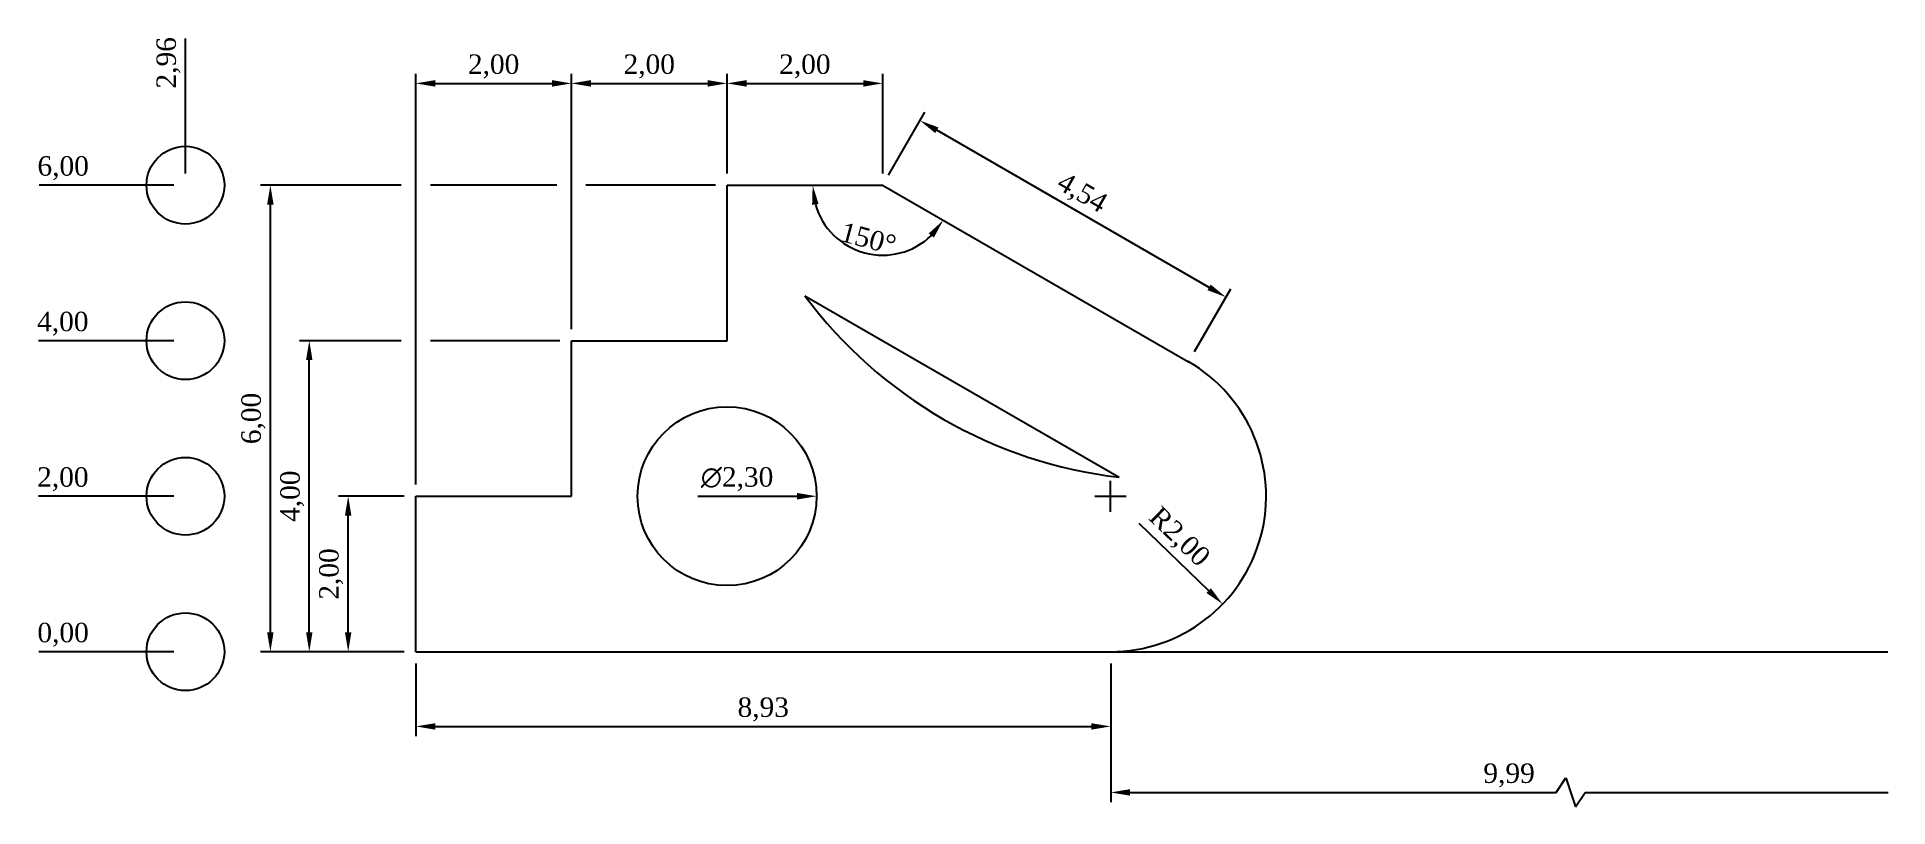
# Model space of a CAD drawing. Header units: millimetres. Extents: x 5 to 243, y 99 to 198.
import ezdxf

# ---------------------------------------------------------------- set-up
doc = ezdxf.new("R2010")
doc.units = ezdxf.units.MM
doc.linetypes.add('CENTER2', pattern=[1.125, 0.75, -0.125, 0.125, -0.125])
doc.layers.add('acotacion', color=2, linetype='Continuous')
doc.styles.add('Estilo1', font='times.ttf')
doc.dimstyles.new('E1', dxfattribs={"dimtxt": 2.5, "dimasz": 2.5, "dimexe": 1.25, "dimexo": 1.5, "dimtad": 1, "dimlfac": 0.1, "dimzin": 1, "dimtxsty": 'Estilo1', "dimcen": 2.5, "dimadec": 0, "dimazin": 0, "dimtfac": 1, "dimtmove": 0, "dimatfit": 3, "dimfxl": 1, "dimfrac": 2, "dimarcsym": 0})

# ---------------------------------------------------------------- blocks, each defined once
blk = doc.blocks.new('*U1')
blk.add_circle((0, 0), 5)
blk = doc.blocks.new('*U2')
at = {"color": 0, "linetype": 'ByBlock', "lineweight": -2, "transparency": 16777216}
for p in [(0, 60), (0, 40), (0, 20), (0, 0)]:
    blk.add_blockref('*U1', p, dxfattribs=at)
blk = doc.blocks.new('*D4')
at = {"layer": 'acotacion', "color": 0, "lineweight": -2, "transparency": 16777216}
for p, q in [((53.79, 117.03), (53.79, 107.68)), ((143.09, 117.03), (143.09, 107.68)), ((56.29, 108.93), (140.59, 108.93))]:
    blk.add_line(p, q, dxfattribs=at)
at = {"layer": 'acotacion', "color": 0, "transparency": 16777216}
for points in [[(56.29, 109.34), (56.29, 108.51), (53.79, 108.93)], [(140.59, 109.34), (140.59, 108.51), (143.09, 108.93)]]:
    blk.add_solid(points, dxfattribs=at)
at = {"layer": 'Defpoints', "color": 0, "transparency": 16777216}
for p in [(53.79, 118.53), (143.09, 118.53), (143.09, 108.93)]:
    blk.add_point(p, dxfattribs=at)
at = {"layer": 'acotacion', "color": 0, "transparency": 16777216, "insert": (98.44, 111.11), "char_height": 2.5, "attachment_point": 5, "style": 'Estilo1'}
blk.add_mtext('8,93', dxfattribs=at)
blk = doc.blocks.new('*D5')
at = {"layer": 'acotacion', "color": 0, "lineweight": -2, "transparency": 16777216}
for p, q in [((114.54, 179.83), (119.21, 187.92)), ((155.74, 165.39), (120.75, 185.59)), ((153.85, 157.13), (158.53, 165.22))]:
    blk.add_line(p, q, dxfattribs=at)
at = {"layer": 'acotacion', "color": 0, "transparency": 16777216}
for points in [[(120.96, 185.95), (120.54, 185.23), (118.58, 186.84)], [(155.94, 165.75), (155.53, 165.03), (157.9, 164.14)]]:
    blk.add_solid(points, dxfattribs=at)
at = {"layer": 'Defpoints', "color": 0, "transparency": 16777216}
for p in [(118.58, 186.84), (113.79, 178.53), (153.1, 155.83)]:
    blk.add_point(p, dxfattribs=at)
at = {"layer": 'acotacion', "color": 0, "transparency": 16777216, "insert": (139.33, 177.38), "char_height": 2.5, "attachment_point": 5, "rotation": 330, "style": 'Estilo1'}
blk.add_mtext('4,54', dxfattribs=at)
blk = doc.blocks.new('*D7')
at = {"layer": 'acotacion', "color": 0, "lineweight": -2, "transparency": 16777216}
blk.add_line((90.03, 138.53), (102.79, 138.53), dxfattribs=at)
at = {"layer": 'acotacion', "color": 0, "transparency": 16777216}
blk.add_solid([(102.79, 138.95), (102.79, 138.11), (105.29, 138.53)], dxfattribs=at)
at = {"layer": 'Defpoints', "color": 0, "transparency": 16777216}
for p in [(82.29, 138.53), (105.29, 138.53)]:
    blk.add_point(p, dxfattribs=at)
at = {"layer": 'acotacion', "color": 0, "transparency": 16777216, "insert": (95.08, 140.72), "char_height": 2.5, "attachment_point": 5, "style": 'Estilo1'}
blk.add_mtext('∅2,30', dxfattribs=at)
blk = doc.blocks.new('*D8')
at = {"layer": 'acotacion', "color": 0, "lineweight": -2, "transparency": 16777216}
blk.add_line((146.69, 135.05), (155.68, 126.39), dxfattribs=at)
at = {"layer": 'acotacion', "color": 0, "transparency": 16777216}
blk.add_solid([(155.97, 126.69), (155.39, 126.09), (157.48, 124.66)], dxfattribs=at)
at = {"layer": 'Defpoints', "color": 0, "transparency": 16777216}
for p in [(143.07, 138.53), (157.48, 124.66)]:
    blk.add_point(p, dxfattribs=at)
at = {"layer": 'acotacion', "color": 0, "transparency": 16777216, "insert": (151.79, 133.16), "char_height": 2.5, "attachment_point": 5, "rotation": 316.0992, "style": 'Estilo1'}
blk.add_mtext('R2,00', dxfattribs=at)
blk = doc.blocks.new('*D9')
at = {"layer": 'acotacion', "color": 0, "lineweight": -2, "transparency": 16777216}
blk.add_arc((113.79, 178.53), 9, 195.9716, 314.0284, dxfattribs=at)
at = {"layer": 'acotacion', "color": 0, "transparency": 16777216}
for points in [[(104.72, 176), (105.55, 176.11), (104.79, 178.53)], [(119.71, 172.32), (120.37, 171.8), (121.58, 174.03)]]:
    blk.add_solid(points, dxfattribs=at)
at = {"layer": 'Defpoints', "color": 0, "transparency": 16777216}
for p in [(93.79, 178.53), (113.79, 178.53), (113.79, 178.53), (108, 171.64), (153.1, 155.83)]:
    blk.add_point(p, dxfattribs=at)
at = {"layer": 'acotacion', "color": 0, "transparency": 16777216, "insert": (111.95, 171.67), "char_height": 2.5, "attachment_point": 5, "rotation": 345, "style": 'Estilo1'}
blk.add_mtext('150°', dxfattribs=at)
blk = doc.blocks.new('*D11')
at = {"layer": 'acotacion', "color": 0, "lineweight": -2, "transparency": 16777216}
for p, q in [((52.29, 138.53), (43.85, 138.53)), ((45.1, 121.03), (45.1, 136.03)), ((52.29, 118.53), (43.85, 118.53))]:
    blk.add_line(p, q, dxfattribs=at)
at = {"layer": 'acotacion', "color": 0, "transparency": 16777216}
for points in [[(44.68, 136.03), (45.51, 136.03), (45.1, 138.53)], [(44.68, 121.03), (45.51, 121.03), (45.1, 118.53)]]:
    blk.add_solid(points, dxfattribs=at)
at = {"layer": 'Defpoints', "color": 0, "transparency": 16777216}
for p in [(45.1, 138.53), (53.79, 138.53), (53.79, 118.53)]:
    blk.add_point(p, dxfattribs=at)
at = {"layer": 'acotacion', "color": 0, "transparency": 16777216, "insert": (42.91, 128.53), "char_height": 2.5, "attachment_point": 5, "rotation": 90, "style": 'Estilo1'}
blk.add_mtext('2,00', dxfattribs=at)
blk = doc.blocks.new('*D12')
at = {"layer": 'acotacion', "color": 0, "lineweight": -2, "transparency": 16777216}
for p, q in [((51.91, 158.53), (38.85, 158.53)), ((72.29, 158.53), (55.66, 158.53)), ((40.1, 121.03), (40.1, 156.03)), ((52.29, 118.53), (38.85, 118.53))]:
    blk.add_line(p, q, dxfattribs=at)
at = {"layer": 'acotacion', "color": 0, "transparency": 16777216}
for points in [[(39.68, 156.03), (40.51, 156.03), (40.1, 158.53)], [(39.68, 121.03), (40.51, 121.03), (40.1, 118.53)]]:
    blk.add_solid(points, dxfattribs=at)
at = {"layer": 'Defpoints', "color": 0, "transparency": 16777216}
for p in [(40.1, 158.53), (73.79, 158.53), (53.79, 118.53)]:
    blk.add_point(p, dxfattribs=at)
at = {"layer": 'acotacion', "color": 0, "transparency": 16777216, "insert": (37.91, 138.53), "char_height": 2.5, "attachment_point": 5, "rotation": 90, "style": 'Estilo1'}
blk.add_mtext('4,00', dxfattribs=at)
blk = doc.blocks.new('*D13')
at = {"layer": 'acotacion', "color": 0, "lineweight": -2, "transparency": 16777216}
for p, q in [((51.91, 178.53), (33.85, 178.53)), ((71.91, 178.53), (55.66, 178.53)), ((92.29, 178.53), (75.66, 178.53)), ((35.1, 121.03), (35.1, 176.03)), ((52.29, 118.53), (33.85, 118.53))]:
    blk.add_line(p, q, dxfattribs=at)
at = {"layer": 'acotacion', "color": 0, "transparency": 16777216}
for points in [[(34.68, 176.03), (35.51, 176.03), (35.1, 178.53)], [(34.68, 121.03), (35.51, 121.03), (35.1, 118.53)]]:
    blk.add_solid(points, dxfattribs=at)
at = {"layer": 'Defpoints', "color": 0, "transparency": 16777216}
for p in [(35.1, 178.53), (93.79, 178.53), (53.79, 118.53)]:
    blk.add_point(p, dxfattribs=at)
at = {"layer": 'acotacion', "color": 0, "transparency": 16777216, "insert": (32.91, 148.53), "char_height": 2.5, "attachment_point": 5, "rotation": 90, "style": 'Estilo1'}
blk.add_mtext('6,00', dxfattribs=at)
blk = doc.blocks.new('*D14')
at = {"layer": 'acotacion', "color": 0, "lineweight": -2, "transparency": 16777216}
for p, q in [((53.79, 140.03), (53.79, 192.87)), ((73.79, 160.03), (73.79, 192.87)), ((56.29, 191.62), (71.29, 191.62))]:
    blk.add_line(p, q, dxfattribs=at)
at = {"layer": 'acotacion', "color": 0, "transparency": 16777216}
for points in [[(56.29, 192.04), (56.29, 191.2), (53.79, 191.62)], [(71.29, 192.04), (71.29, 191.2), (73.79, 191.62)]]:
    blk.add_solid(points, dxfattribs=at)
at = {"layer": 'Defpoints', "color": 0, "transparency": 16777216}
for p in [(73.79, 191.62), (73.79, 158.53), (53.79, 138.53)]:
    blk.add_point(p, dxfattribs=at)
at = {"layer": 'acotacion', "color": 0, "transparency": 16777216, "insert": (63.79, 193.8), "char_height": 2.5, "attachment_point": 5, "style": 'Estilo1'}
blk.add_mtext('2,00', dxfattribs=at)
blk = doc.blocks.new('*D15')
at = {"layer": 'acotacion', "color": 0, "lineweight": -2, "transparency": 16777216}
for p, q in [((73.79, 160.03), (73.79, 192.87)), ((93.79, 180.03), (93.79, 192.87)), ((76.29, 191.62), (91.29, 191.62))]:
    blk.add_line(p, q, dxfattribs=at)
at = {"layer": 'acotacion', "color": 0, "transparency": 16777216}
for points in [[(76.29, 192.04), (76.29, 191.2), (73.79, 191.62)], [(91.29, 192.04), (91.29, 191.2), (93.79, 191.62)]]:
    blk.add_solid(points, dxfattribs=at)
at = {"layer": 'Defpoints', "color": 0, "transparency": 16777216}
for p in [(93.79, 191.62), (93.79, 178.53), (73.79, 158.53)]:
    blk.add_point(p, dxfattribs=at)
at = {"layer": 'acotacion', "color": 0, "transparency": 16777216, "insert": (83.79, 193.8), "char_height": 2.5, "attachment_point": 5, "style": 'Estilo1'}
blk.add_mtext('2,00', dxfattribs=at)
blk = doc.blocks.new('*D16')
at = {"layer": 'acotacion', "color": 0, "lineweight": -2, "transparency": 16777216}
for p, q in [((93.79, 180.03), (93.79, 192.87)), ((113.79, 180.03), (113.79, 192.87)), ((96.29, 191.62), (111.29, 191.62))]:
    blk.add_line(p, q, dxfattribs=at)
at = {"layer": 'acotacion', "color": 0, "transparency": 16777216}
for points in [[(96.29, 192.04), (96.29, 191.2), (93.79, 191.62)], [(111.29, 192.04), (111.29, 191.2), (113.79, 191.62)]]:
    blk.add_solid(points, dxfattribs=at)
at = {"layer": 'Defpoints', "color": 0, "transparency": 16777216}
for p in [(113.79, 191.62), (93.79, 178.53), (113.79, 178.53)]:
    blk.add_point(p, dxfattribs=at)
at = {"layer": 'acotacion', "color": 0, "transparency": 16777216, "insert": (103.79, 193.8), "char_height": 2.5, "attachment_point": 5, "style": 'Estilo1'}
blk.add_mtext('2,00', dxfattribs=at)
blk = doc.blocks.new('*D24')
at = {"layer": 'acotacion', "color": 0, "lineweight": -2, "transparency": 16777216}
blk.add_line((22.68, 118.53), (5.36, 118.53), dxfattribs=at)
at = {"layer": 'Defpoints', "color": 0, "transparency": 16777216}
for p in [(12.18, 118.53), (24.18, 118.53), (53.79, 118.53)]:
    blk.add_point(p, dxfattribs=at)
at = {"layer": 'acotacion', "color": 0, "transparency": 16777216, "insert": (8.46, 120.71), "char_height": 2.5, "attachment_point": 5, "style": 'Estilo1'}
blk.add_mtext('0,00', dxfattribs=at)
blk = doc.blocks.new('*D25')
at = {"layer": 'acotacion', "color": 0, "lineweight": -2, "transparency": 16777216}
blk.add_line((22.68, 138.53), (5.31, 138.53), dxfattribs=at)
at = {"layer": 'Defpoints', "color": 0, "transparency": 16777216}
for p in [(12.18, 138.53), (24.18, 138.53), (53.79, 118.53)]:
    blk.add_point(p, dxfattribs=at)
at = {"layer": 'acotacion', "color": 0, "transparency": 16777216, "insert": (8.43, 140.71), "char_height": 2.5, "attachment_point": 5, "style": 'Estilo1'}
blk.add_mtext('2,00', dxfattribs=at)
blk = doc.blocks.new('*D26')
at = {"layer": 'acotacion', "color": 0, "lineweight": -2, "transparency": 16777216}
blk.add_line((22.68, 158.53), (5.29, 158.53), dxfattribs=at)
at = {"layer": 'Defpoints', "color": 0, "transparency": 16777216}
for p in [(12.18, 158.53), (24.18, 158.53), (53.79, 118.53)]:
    blk.add_point(p, dxfattribs=at)
at = {"layer": 'acotacion', "color": 0, "transparency": 16777216, "insert": (8.42, 160.71), "char_height": 2.5, "attachment_point": 5, "style": 'Estilo1'}
blk.add_mtext('4,00', dxfattribs=at)
blk = doc.blocks.new('*D27')
at = {"layer": 'acotacion', "color": 0, "lineweight": -2, "transparency": 16777216}
blk.add_line((22.68, 178.53), (5.39, 178.53), dxfattribs=at)
at = {"layer": 'Defpoints', "color": 0, "transparency": 16777216}
for p in [(12.18, 178.53), (24.18, 178.53), (53.79, 118.53)]:
    blk.add_point(p, dxfattribs=at)
at = {"layer": 'acotacion', "color": 0, "transparency": 16777216, "insert": (8.47, 180.71), "char_height": 2.5, "attachment_point": 5, "style": 'Estilo1'}
blk.add_mtext('6,00', dxfattribs=at)
blk = doc.blocks.new('*D28')
at = {"layer": 'acotacion', "color": 0, "lineweight": -2, "transparency": 16777216}
blk.add_line((24.18, 180.03), (24.18, 197.39), dxfattribs=at)
at = {"layer": 'Defpoints', "color": 0, "transparency": 16777216}
for p in [(24.18, 190.53), (24.18, 178.53), (53.79, 118.53)]:
    blk.add_point(p, dxfattribs=at)
at = {"layer": 'acotacion', "color": 0, "transparency": 16777216, "insert": (22, 194.27), "char_height": 2.5, "attachment_point": 5, "rotation": 90, "style": 'Estilo1'}
blk.add_mtext('2,96', dxfattribs=at)
blk = doc.blocks.new('*D29')
at = {"layer": 'acotacion', "color": 0, "lineweight": -2, "transparency": 16777216}
for p, q in [((143.09, 117.03), (143.09, 99.19)), ((200.33, 100.44), (201.58, 102.32)), ((201.58, 102.32), (202.83, 98.57)), ((145.59, 100.44), (200.33, 100.44)), ((202.83, 98.57), (204.08, 100.44)), ((204.08, 100.44), (242.99, 100.44))]:
    blk.add_line(p, q, dxfattribs=at)
at = {"layer": 'acotacion', "color": 0, "transparency": 16777216}
blk.add_solid([(145.59, 100.86), (145.59, 100.02), (143.09, 100.44)], dxfattribs=at)
at = {"layer": 'Defpoints', "color": 0, "transparency": 16777216}
for p in [(143.09, 118.53), (242.99, 118.53), (242.99, 100.44)]:
    blk.add_point(p, dxfattribs=at)
at = {"layer": 'acotacion', "color": 0, "transparency": 16777216, "insert": (194.29, 102.62), "char_height": 2.5, "attachment_point": 5, "style": 'Estilo1'}
blk.add_mtext('9,99', dxfattribs=at)
blk = doc.blocks.new('_None')
blk = doc.blocks.new('*U30')
at = {"layer": 'acotacion', "color": 0, "linetype": 'Continuous', "transparency": 16777216}
for p, q in [((-2, 0), (2, 0)), ((0, -2), (0, 2))]:
    blk.add_line(p, q, dxfattribs=at)

msp = doc.modelspace()

# ---------------------------------------------------------------- linework, layer by layer
for p, q in [((93.785, 158.529), (93.785, 178.529)), ((93.785, 178.529), (113.785, 178.529)), ((113.785, 178.529), (153.103, 155.829)), ((103.785, 164.302), (144.201, 140.968)), ((73.785, 138.529), (73.785, 158.529)), ((73.785, 158.529), (93.785, 158.529)), ((53.785, 118.529), (53.785, 138.529)), ((53.785, 138.529), (73.785, 138.529)), ((53.785, 118.529), (143.085, 118.529)), ((143.085, 118.529), (242.985, 118.529))]:
    msp.add_line(p, q)
msp.add_circle((93.785, 138.529), 11.5)
for centre, radius, start, end in [((150.979, 199.376), 58.8, 216.61899, 263.38101), ((143.067, 138.529), 20, 270, 60)]:
    msp.add_arc(centre, radius, start, end)

# ---------------------------------------------------------------- block references
msp.add_blockref('*U2', (24.182, 118.529))
at = {"layer": 'acotacion', "linetype": 'CENTER2'}
msp.add_blockref('*U30', (143.067, 138.529), dxfattribs=at)

# ---------------------------------------------------------------- dimensions: what is measured, and where the dimension line sits
at = {"layer": 'acotacion'}
for feature_location, offset, dtype, origin, picture, middle in [((24.182, 178.529), (0, 12), 1, (53.785, 118.529), '*D28', (22, 194.273)), ((24.182, 178.529), (-12, 0), 0, (53.785, 118.529), '*D27', (8.473, 180.711)), ((24.182, 158.529), (-12, 0), 0, (53.785, 118.529), '*D26', (8.422, 160.711)), ((24.182, 138.529), (-12, 0), 0, (53.785, 118.529), '*D25', (8.433, 140.711)), ((24.182459501, 118.528994082), (-12, 0), 0, (53.785027931, 118.528994082), '*D24', (8.459946884, 120.711312035))]:
    dim = msp.add_ordinate_dim(feature_location=feature_location, offset=offset, dtype=dtype, origin=origin, dimstyle='E1', dxfattribs=at)
    dim.commit()
    dim.dimension.update_dxf_attribs({"geometry": picture, "text_midpoint": middle})
for base, p1, p2, picture, middle in [((73.785, 191.619), (53.785, 138.529), (73.785, 158.529), '*D14', (63.785, 193.802)), ((143.085, 108.926), (53.785, 118.529), (143.085, 118.529), '*D4', (98.435, 111.108))]:
    dim = msp.add_linear_dim(base=base, p1=p1, p2=p2, dimstyle='E1', dxfattribs=at)
    dim.commit()
    dim.dimension.update_dxf_attribs({"geometry": picture, "text_midpoint": middle})
for base, p1, p2, override, picture, middle in [((93.785, 191.619), (73.785, 158.529), (93.785, 178.529), {"dimtmove": 1}, '*D15', (83.785, 193.802)), ((113.785, 191.619), (93.785, 178.529), (113.785, 178.529), {"dimtmove": 1}, '*D16', (103.785, 193.802)), ((242.985, 100.44), (143.085, 118.529), (242.985, 118.529), {"dimblk2": 'None', "dimsah": 1, "dimse2": 1}, '*D29', (194.285, 102.622))]:
    dim = msp.add_linear_dim(base=base, p1=p1, p2=p2, dimstyle='E1', override=override, dxfattribs=at)
    dim.commit()
    dim.dimension.update_dxf_attribs({"geometry": picture, "text_midpoint": middle})
dim = msp.add_aligned_dim(p1=(153.103, 155.829), p2=(113.785, 178.529), distance=-9.598, dimstyle='E1', dxfattribs=at)
dim.commit()
dim.dimension.update_dxf_attribs({"geometry": '*D5', "text_midpoint": (139.334, 177.381)})
for base, p2, picture, middle in [((35.095, 178.529), (93.785, 178.529), '*D13', (35.095, 148.529)), ((40.095, 158.529), (73.785, 158.529), '*D12', (40.095, 138.529))]:
    dim = msp.add_linear_dim(base=base, p1=(53.785, 118.529), p2=p2, angle=90, dimstyle='E1', override={"dimtmove": 0}, dxfattribs=at)
    dim.commit()
    dim.dimension.update_dxf_attribs({"geometry": picture, "text_midpoint": middle, "dimtype": 160})
dim = msp.add_angular_dim_2l(base=(108.002, 171.637), line1=((113.785, 178.529), (153.103, 155.829)), line2=((93.785, 178.529), (113.785, 178.529)), dimstyle='E1', dxfattribs=at)
dim.commit()
dim.dimension.update_dxf_attribs({"geometry": '*D9', "text_midpoint": (111.947, 171.67)})
dim = msp.add_diameter_dim_2p(p1=(82.285, 138.529), p2=(105.285, 138.529), dimstyle='E1', dxfattribs=at)
dim.commit()
dim.dimension.update_dxf_attribs({"geometry": '*D7', "text_midpoint": (95.084, 138.529), "dimtype": 163})
dim = msp.add_linear_dim(base=(45.095, 138.529), p1=(53.785, 118.529), p2=(53.785, 138.529), angle=90, dimstyle='E1', override={"dimtmove": 0}, dxfattribs=at)
dim.commit()
dim.dimension.update_dxf_attribs({"geometry": '*D11', "text_midpoint": (42.913, 128.529)})
dim = msp.add_radius_dim(center=(143.067, 138.529), mpoint=(157.478, 124.661), dimstyle='E1', dxfattribs=at)
dim.commit()
dim.dimension.update_dxf_attribs({"geometry": '*D8', "text_midpoint": (150.281, 131.587), "dimtype": 164})

doc.saveas('drawing.dxf')
